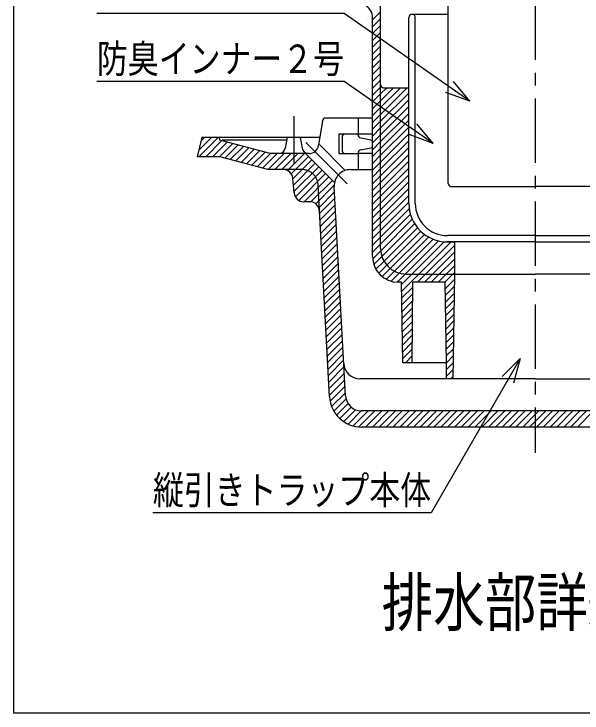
# Model space of a CAD drawing. Units: millimetres, scale not verified. Extents: x -1092 to 1092, y -744 to 696.
# Drawn here: x -1092 to -739.2, y -744 to -309.6 of the extents above; entities that cross this region are included whole.
import ezdxf
from ezdxf.enums import TextEntityAlignment as Align

# ---------------------------------------------------------------- set-up
doc = ezdxf.new("R2010")
doc.units = ezdxf.units.MM
doc.header["$LTSCALE"] = 8
doc.linetypes.add('CHAIN1', pattern=[8, 5, -1, 1, -1])
doc.linetypes.add('DASHED2', pattern=[3, 2, -1])
for name, color, linetype in [('0-7_枠細線', 5, 'Continuous'), ('0-8_枠中線', 5, 'Continuous'), ('0-E_極細4', 6, 'Continuous'), ('1-1_寸法4', 7, 'Continuous')]:
    doc.layers.add(name, color=color, linetype=linetype)
doc.styles.add('ＭＳ ゴシック', font='')
doc.styles.get('ＭＳ ゴシック').set_extended_font_data('MS Gothic')

msp = doc.modelspace()

# ---------------------------------------------------------------- linework, layer by layer
at = {"layer": '0-8_枠中線'}
msp.add_lwpolyline([(-1092, -744), (-1092, 696), (1092, 696), (1092, -744)], close=True, dxfattribs=at)
at = {"layer": '0-E_極細4', "linetype": 'CHAIN1'}
for p, q in [((-768.24, -234.116), (-768.24, -582.274)), ((-918.24, -373.088), (-918.24, -402.294)), ((-910.708, -389.4), (-885.029, -415.079))]:
    msp.add_line(p, q, dxfattribs=at)
at = {"layer": '0-E_極細4'}
for p, q in [((-864.24, -353.431), (-864.24, -299.274)), ((-822.24, -414.858), (-822.24, -296.909)), ((-869.24, -313.308), (-864.24, -308.308)), ((-869.24, -460.274), (-869.24, -312.334)), ((-869.24, -317.551), (-864.24, -312.551)), ((-846.74, -427.274), (-846.74, -311.674)), ((-844.74, -309.674), (-822.24, -309.674)), ((-842.74, -427.274), (-842.74, -311.674)), ((-869.24, -321.794), (-864.24, -316.794)), ((-869.24, -326.036), (-864.24, -321.036)), ((-869.24, -330.279), (-864.24, -325.279)), ((-869.24, -334.522), (-864.24, -329.522)), ((-869.24, -338.764), (-864.24, -333.764)), ((-869.24, -343.007), (-864.24, -338.007)), ((-869.24, -347.249), (-864.24, -342.249)), ((-869.24, -351.492), (-864.24, -346.492)), ((-869.24, -355.735), (-864.24, -350.735)), ((-869.24, -359.977), (-864.24, -354.977)), ((-864.24, -455.274), (-864.24, -353.431)), ((-864.24, -354.977), (-863.862, -354.6)), ((-864.24, -371.948), (-847.707, -355.415)), ((-864.24, -367.705), (-851.949, -355.415)), ((-864.24, -363.463), (-856.192, -355.415)), ((-864.24, -359.22), (-860.434, -355.415)), ((-862.49, -355.415), (-846.74, -355.415)), ((-869.24, -364.22), (-864.24, -359.22)), ((-864.24, -376.191), (-846.74, -358.691)), ((-869.24, -368.463), (-864.24, -363.463)), ((-864.24, -380.433), (-846.74, -362.933)), ((-869.24, -372.705), (-864.24, -367.705)), ((-864.24, -384.676), (-846.74, -367.176)), ((-869.24, -376.948), (-864.24, -371.948)), ((-864.24, -388.919), (-846.74, -371.419)), ((-846.74, -427.274), (-846.74, -373.274)), ((-900.442, -376.054), (-902.746, -391.184)), ((-869.24, -374.281), (-898.455, -374.281)), ((-878.24, -374.281), (-878.24, -384.281)), ((-869.24, -381.191), (-864.24, -376.191)), ((-864.24, -393.161), (-846.74, -375.661)), ((-869.24, -385.433), (-864.24, -380.433)), ((-864.24, -397.404), (-846.74, -379.904)), ((-975.24, -386.281), (-978.24, -398.281)), ((-977.209, -394.159), (-969.331, -386.281)), ((-977.088, -398.281), (-965.088, -386.281)), ((-975.795, -388.502), (-973.574, -386.281)), ((-902.304, -386.281), (-975.24, -386.281)), ((-964.095, -387.928), (-964.24, -386.281)), ((-922.24, -386.281), (-923.464, -392.998)), ((-914.24, -386.281), (-913.062, -392.974)), ((-886.24, -384.281), (-890.24, -384.281)), ((-890.24, -384.281), (-890.24, -396.281)), ((-888.24, -386.281), (-888.24, -394.281)), ((-878.24, -384.281), (-886.24, -384.281)), ((-878.24, -384.281), (-886.24, -384.281)), ((-878.24, -384.641), (-878.24, -384.281)), ((-869.24, -384.281), (-877.58, -384.281)), ((-876.632, -386.602), (-869.24, -388.081)), ((-869.24, -389.676), (-864.24, -384.676)), ((-864.24, -401.646), (-846.74, -384.146)), ((-972.846, -398.281), (-962.832, -388.267)), ((-968.603, -398.281), (-959.486, -389.163)), ((-964.36, -398.281), (-956.14, -390.06)), ((-932.923, -396.281), (-964.096, -387.928)), ((-922.54, -387.928), (-962.694, -387.928)), ((-960.958, -399.121), (-952.794, -390.956)), ((-902.299, -390.737), (-886.228, -406.809)), ((-869.24, -393.919), (-864.24, -388.919)), ((-864.24, -405.889), (-846.74, -388.389)), ((-957.612, -400.018), (-949.447, -391.853)), ((-954.266, -400.915), (-946.101, -392.75)), ((-950.92, -401.811), (-942.755, -393.646)), ((-947.574, -402.708), (-939.409, -394.543)), ((-876.632, -393.959), (-869.24, -392.481)), ((-869.24, -398.161), (-864.24, -393.161)), ((-864.24, -410.132), (-846.74, -392.632)), ((-964.096, -398.281), (-978.24, -398.281)), ((-934.24, -406.281), (-964.096, -398.281)), ((-944.228, -403.604), (-936.063, -395.439)), ((-940.882, -404.501), (-932.662, -396.281)), ((-937.536, -405.397), (-928.419, -396.281)), ((-934.177, -406.281), (-924.177, -396.281)), ((-918.24, -396.281), (-932.923, -396.281)), ((-929.934, -406.281), (-919.934, -396.281)), ((-925.691, -406.281), (-915.691, -396.281)), ((-922.08, -406.912), (-911.449, -396.281)), ((-919.812, -408.887), (-909.052, -398.127)), ((-908.678, -396.281), (-918.24, -396.281)), ((-910.898, -396.281), (-892.833, -414.346)), ((-890.24, -396.281), (-878.24, -396.281)), ((-886.24, -396.281), (-878.24, -396.281)), ((-878.24, -395.92), (-878.24, -396.281)), ((-878.24, -396.281), (-878.24, -406.281)), ((-869.24, -396.281), (-878.24, -396.281)), ((-869.24, -402.404), (-864.24, -397.404)), ((-864.24, -414.374), (-846.74, -396.874)), ((-918.755, -412.073), (-906.931, -400.248)), ((-918.414, -415.974), (-904.809, -402.369)), ((-869.24, -406.646), (-864.24, -401.646)), ((-864.24, -418.617), (-846.74, -401.117)), ((-924.76, -406.281), (-934.24, -406.281)), ((-918.073, -419.875), (-902.688, -404.491)), ((-917.22, -423.265), (-900.567, -406.612)), ((-883.022, -406.281), (-869.24, -406.281)), ((-869.24, -410.889), (-864.24, -405.889)), ((-864.24, -422.86), (-846.74, -405.36)), ((-917.992, -420.804), (-918.783, -411.758)), ((-915.124, -425.412), (-898.445, -408.733)), ((-911.75, -426.281), (-896.324, -410.855)), ((-869.24, -415.132), (-864.24, -410.132)), ((-864.24, -427.102), (-846.74, -409.602)), ((-907.546, -426.319), (-894.203, -412.976)), ((-904.533, -427.548), (-893.019, -416.035)), ((-886.043, -546.809), (-893.008, -416.816)), ((-869.24, -419.374), (-864.24, -414.374)), ((-864.24, -431.345), (-846.74, -413.845)), ((-820.24, -416.858), (-768.24, -416.858)), ((-716.24, -416.858), (-768.24, -416.858)), ((-902.692, -429.95), (-892.832, -420.091)), ((-869.24, -423.617), (-864.24, -418.617)), ((-864.24, -435.588), (-846.74, -418.088)), ((-902.139, -433.64), (-892.616, -424.117)), ((-869.24, -427.86), (-864.24, -422.86)), ((-864.24, -439.83), (-846.74, -422.33)), ((-908.221, -426.281), (-912.014, -426.281)), ((-901.922, -437.666), (-892.401, -428.144)), ((-869.24, -432.102), (-864.24, -427.102)), ((-864.24, -444.073), (-846.74, -426.573)), ((-896.017, -547.349), (-902.23, -431.958)), ((-901.706, -441.692), (-892.185, -432.171)), ((-869.24, -436.345), (-864.24, -431.345)), ((-864.24, -448.315), (-846.51, -430.586)), ((-864.24, -452.558), (-845.756, -434.074)), ((-901.489, -445.718), (-891.969, -436.198)), ((-869.24, -440.588), (-864.24, -435.588)), ((-864.173, -456.734), (-844.606, -437.167)), ((-901.272, -449.744), (-891.753, -440.225)), ((-869.24, -444.83), (-864.24, -439.83)), ((-863.446, -460.25), (-843.129, -439.933)), ((-862.144, -463.19), (-841.364, -442.411)), ((-901.055, -453.769), (-891.538, -444.252)), ((-869.24, -449.073), (-864.24, -444.073)), ((-860.392, -465.681), (-839.328, -444.618)), ((-858.235, -467.767), (-837.026, -446.558)), ((-768.24, -447.274), (-822.74, -447.274)), ((-768.24, -447.274), (-713.74, -447.274)), ((-900.838, -457.795), (-891.322, -448.279)), ((-869.24, -453.315), (-864.24, -448.315)), ((-855.67, -469.444), (-834.449, -448.223)), ((-852.64, -470.657), (-831.572, -449.589)), ((-848.996, -471.256), (-828.349, -450.609)), ((-844.771, -471.274), (-824.692, -451.194)), ((-840.529, -471.274), (-820.529, -451.274)), ((-822.74, -451.274), (-818.24, -451.274)), ((-818.24, -471.274), (-818.24, -451.274)), ((-900.622, -461.821), (-891.106, -452.306)), ((-869.24, -457.558), (-864.24, -452.558)), ((-836.286, -471.274), (-818.24, -453.227)), ((-900.405, -465.847), (-890.89, -456.333)), ((-900.188, -469.873), (-890.675, -460.359)), ((-869.173, -461.734), (-864.173, -456.734)), ((-868.446, -465.25), (-863.446, -460.25)), ((-832.043, -471.274), (-818.24, -457.47)), ((-899.971, -473.899), (-890.459, -464.386)), ((-867.144, -468.19), (-862.144, -463.19)), ((-827.801, -471.274), (-818.24, -461.712)), ((-899.755, -477.925), (-890.243, -468.413)), ((-865.392, -470.681), (-860.392, -465.681)), ((-863.235, -472.767), (-858.235, -467.767)), ((-823.558, -471.274), (-818.24, -465.955)), ((-899.538, -481.951), (-890.027, -472.44)), ((-860.67, -474.444), (-855.67, -469.444)), ((-857.64, -475.657), (-852.64, -470.657)), ((-853.996, -476.256), (-848.996, -471.256)), ((-851.216, -477.719), (-844.771, -471.274)), ((-851.15, -481.895), (-840.529, -471.274)), ((-848.24, -471.274), (-818.24, -471.274)), ((-841.286, -476.274), (-836.286, -471.274)), ((-837.043, -476.274), (-832.043, -471.274)), ((-832.801, -476.274), (-827.801, -471.274)), ((-828.558, -476.274), (-823.558, -471.274)), ((-824.316, -476.274), (-819.316, -471.274)), ((-819.316, -471.274), (-818.24, -470.198)), ((-819.24, -536.274), (-818.24, -471.274)), ((-818.243, -471.479), (-818.24, -471.274)), ((-818.24, -471.274), (-768.24, -471.274)), ((-718.24, -471.274), (-768.24, -471.274)), ((-899.321, -485.976), (-889.812, -476.467)), ((-851.24, -476.274), (-853.24, -476.274)), ((-844.74, -526.274), (-844.24, -476.274)), ((-824.24, -476.274), (-844.24, -476.274)), ((-823.406, -526.274), (-824.24, -476.274)), ((-824.171, -480.372), (-818.289, -474.49)), ((-899.104, -490.002), (-889.596, -480.494)), ((-851.083, -486.07), (-844.269, -479.257)), ((-824.102, -484.545), (-818.355, -478.799)), ((-898.888, -494.028), (-889.38, -484.521)), ((-851.016, -490.246), (-844.312, -483.542)), ((-824.032, -488.718), (-818.422, -483.108)), ((-898.671, -498.054), (-889.164, -488.548)), ((-850.949, -494.422), (-844.355, -487.828)), ((-823.963, -492.891), (-818.488, -487.417)), ((-898.454, -502.08), (-888.949, -492.574)), ((-850.882, -498.598), (-844.398, -492.113)), ((-823.893, -497.064), (-818.554, -491.726)), ((-898.237, -506.106), (-888.733, -496.601)), ((-850.816, -502.774), (-844.441, -496.399)), ((-823.824, -501.238), (-818.621, -496.035)), ((-898.021, -510.132), (-888.517, -500.628)), ((-850.749, -506.95), (-844.484, -500.684)), ((-823.754, -505.411), (-818.687, -500.343)), ((-897.804, -514.158), (-888.301, -504.655)), ((-850.682, -511.125), (-844.527, -504.97)), ((-823.684, -509.584), (-818.753, -504.652)), ((-897.587, -518.183), (-888.086, -508.682)), ((-850.615, -515.301), (-844.569, -509.255)), ((-823.615, -513.757), (-818.819, -508.961)), ((-897.37, -522.209), (-887.87, -512.709)), ((-897.153, -526.235), (-887.654, -516.736)), ((-850.548, -519.477), (-844.612, -513.541)), ((-823.545, -517.93), (-818.886, -513.27)), ((-896.937, -530.261), (-887.438, -520.763)), ((-850.482, -523.653), (-844.655, -517.826)), ((-823.476, -522.103), (-818.952, -517.579)), ((-896.72, -534.287), (-887.223, -524.79)), ((-848.86, -526.274), (-844.698, -522.112)), ((-823.406, -526.276), (-819.018, -521.888)), ((-896.503, -538.313), (-887.007, -528.816)), ((-823.24, -536.274), (-823.406, -526.274)), ((-823.337, -530.449), (-819.085, -526.197)), ((-896.286, -542.339), (-886.791, -532.843)), ((-823.267, -534.622), (-819.151, -530.506)), ((-896.07, -546.365), (-886.575, -536.87)), ((-768.24, -536.274), (-877.129, -536.274)), ((-817.352, -536.274), (-823.24, -536.274)), ((-820.676, -536.274), (-819.217, -534.815)), ((-768.24, -536.274), (-817.352, -536.274)), ((-768.24, -536.274), (-719.127, -536.274)), ((-768.24, -536.274), (-666.607, -536.274)), ((-895.657, -550.195), (-886.36, -540.897)), ((-894.702, -553.482), (-886.144, -544.924)), ((-893.324, -556.347), (-885.742, -548.765)), ((-891.591, -558.857), (-884.448, -551.714)), ((-889.533, -561.041), (-882.453, -553.961)), ((-887.154, -562.905), (-879.797, -555.548)), ((-884.435, -564.429), (-876.278, -556.271)), ((-881.328, -565.564), (-872.038, -556.274)), ((-877.724, -566.203), (-867.795, -556.274)), ((-563.824, -556.274), (-876.057, -556.274)), ((-873.552, -566.274), (-863.552, -556.274)), ((-869.31, -566.274), (-859.31, -556.274)), ((-865.067, -566.274), (-855.067, -556.274)), ((-860.824, -566.274), (-850.824, -556.274)), ((-856.582, -566.274), (-846.582, -556.274)), ((-852.339, -566.274), (-842.339, -556.274)), ((-848.097, -566.274), (-838.097, -556.274)), ((-843.854, -566.274), (-833.854, -556.274)), ((-839.611, -566.274), (-829.611, -556.274)), ((-835.369, -566.274), (-825.369, -556.274)), ((-831.126, -566.274), (-821.126, -556.274)), ((-826.883, -566.274), (-816.883, -556.274)), ((-822.641, -566.274), (-812.641, -556.274)), ((-818.398, -566.274), (-808.398, -556.274)), ((-814.155, -566.274), (-804.155, -556.274)), ((-809.913, -566.274), (-799.913, -556.274)), ((-805.67, -566.274), (-795.67, -556.274)), ((-801.427, -566.274), (-791.427, -556.274)), ((-797.185, -566.274), (-787.185, -556.274)), ((-792.942, -566.274), (-782.942, -556.274)), ((-788.7, -566.274), (-778.7, -556.274)), ((-784.457, -566.274), (-774.457, -556.274)), ((-780.214, -566.274), (-770.214, -556.274)), ((-775.972, -566.274), (-768.24, -558.542)), ((-768.24, -562.784), (-761.729, -556.274)), ((-768.24, -558.542), (-765.972, -556.274)), ((-767.486, -566.274), (-757.486, -556.274)), ((-763.244, -566.274), (-753.244, -556.274)), ((-759.001, -566.274), (-749.001, -556.274)), ((-754.758, -566.274), (-744.758, -556.274)), ((-750.516, -566.274), (-740.516, -556.274)), ((-746.273, -566.274), (-736.273, -556.274)), ((-742.03, -566.274), (-732.03, -556.274)), ((-771.729, -566.274), (-768.24, -562.784)), ((-562.652, -566.274), (-876.046, -566.274))]:
    msp.add_line(p, q, dxfattribs=at)
at = {"layer": '0-E_極細4', "linetype": 'DASHED2'}
for p, q in [((-913.088, -406.281), (-924.76, -406.281)), ((-902.23, -431.958), (-903.103, -415.743))]:
    msp.add_line(p, q, dxfattribs=at)
at = {"layer": '0-E_極細4'}
for points in [[(-768.24, -451.274), (-770.102, -451.274), (-822.74, -451.274)], [(-768.24, -451.274), (-766.378, -451.274), (-713.74, -451.274)], [(-823.406, -526.274), (-850.44, -526.274), (-851.24, -476.274)]]:
    msp.add_lwpolyline(points, dxfattribs=at)
for centre, radius, start, end in [((-879.24, -312.334), 10, 0, 60), ((-844.74, -311.674), 2, 90, 180), ((-844.74, -311.674), 2, 0, 90), ((-862.24, -353.431), 2, 180, 262.81924), ((-898.455, -376.281), 2, 90, 173.4802), ((-886.24, -386.281), 2, 90, 180), ((-876.24, -384.641), 2, 180, 258.69007), ((-927.399, -392.281), 4, 270, 349.67095), ((-909.122, -392.281), 4, 189.9788, 270), ((-908.678, -390.281), 6, 270, 351.34132), ((-886.24, -394.281), 2, 180, 270), ((-876.24, -395.92), 2, 101.30993, 180), ((-924.76, -412.281), 6, 5, 90), ((-883.022, -416.281), 10, 90, 183.06691), ((-820.24, -414.858), 2, 180, 270.00046), ((-912.014, -420.281), 6, 185, 270), ((-908.221, -432.281), 6, 3.08199, 90), ((-822.74, -427.274), 24, 180, 270), ((-822.74, -427.274), 20, 180, 270), ((-848.24, -455.274), 16, 180, 270), ((-853.24, -460.274), 16, 180, 270), ((-877.129, -526.274), 10, 183.06691, 270), ((-876.046, -546.274), 20, 183.08199, 270), ((-876.057, -546.274), 10, 183.06691, 270)]:
    msp.add_arc(centre, radius, start, end, dxfattribs=at)
at = {"layer": '0-E_極細4', "linetype": 'DASHED2'}
msp.add_arc((-913.088, -416.281), 10, 3.08199, 90, dxfattribs=at)
at = {"layer": '1-1_寸法4'}
for p, q in [((-808.751, -363.704), (-819.079, -351.483)), ((-808.751, -363.704), (-823.805, -358.284)), ((-831.52, -389.995), (-841.848, -377.774)), ((-831.52, -389.995), (-846.575, -384.576)), ((-777.54, -523.631), (-788.853, -534.945)), ((-777.54, -523.631), (-781.681, -539.086))]:
    msp.add_line(p, q, dxfattribs=at)
for points in [[(-808.751, -363.704), (-886.929, -309.373), (-1040.529, -309.373)], [(-831.52, -389.995), (-886.929, -351.488), (-1040.529, -351.488)], [(-777.54, -523.631), (-832.908, -619.532), (-1005.708, -619.532)]]:
    msp.add_lwpolyline(points, dxfattribs=at)

# ---------------------------------------------------------------- texts
at = {"layer": '0-7_枠細線', "style": 'ＭＳ ゴシック', "width": 0.8}
msp.add_text('排水部詳細図', height=29.33, dxfattribs=at).set_placement((-863.6, -698.684), align=Align.BOTTOM_LEFT)
at = {"layer": '1-1_寸法4', "style": 'ＭＳ ゴシック', "width": 0.8}
for s, p in [('防臭インナー２号', (-1040.529, -351.488)), ('縦引きトラップ本体', (-1005.708, -619.532))]:
    msp.add_text(s, height=17.6, dxfattribs=at).set_placement(p, align=Align.BOTTOM_LEFT)

doc.saveas('drawing.dxf')
